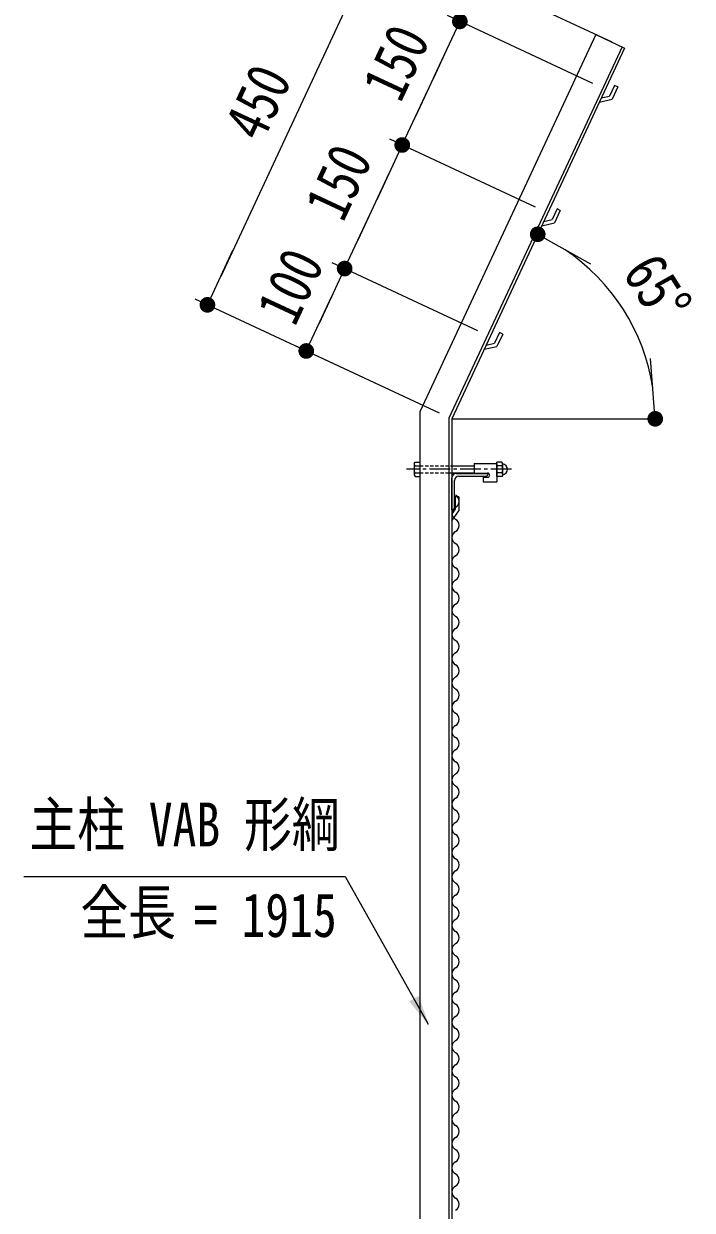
# Model space of a CAD drawing. Units: millimetres, scale not verified. Extents: x -4455 to 4455, y -3150 to 3150.
# Drawn here: x 21 to 757, y 531 to 1837 of the extents above; entities that cross this region are included whole.
import ezdxf
from ezdxf.enums import TextEntityAlignment as Align

# ---------------------------------------------------------------- set-up
doc = ezdxf.new("R2010")
doc.units = ezdxf.units.MM
doc.header["$LTSCALE"] = 30
doc.linetypes.add('USER2', pattern=[1.125, 0.75, -0.125, 0.125, -0.125])
doc.linetypes.add('USER4', pattern=[0.1875, 0.125, -0.0625])
for name, color, linetype, lineweight in [('0-0_D-STR-TXT', 3, 'Continuous', 13), ('0-1_D-STR2', 2, 'Continuous', 13), ('0-2_D-STR-DIM', 4, 'Continuous', 13), ('0-3_D-BMK', 2, 'USER2', 13), ('0-4_D-STR1', 1, 'Continuous', 18), ('0-5_D-STR3', 3, 'Continuous', 13), ('0-C_1部材', 3, 'Continuous', 18), ('0-E_SUNPOU', 1, 'Continuous', 18)]:
    doc.layers.add(name, color=color, linetype=linetype, lineweight=lineweight)
doc.styles.add('ＭＳ ゴシック', font='')
doc.styles.get('ＭＳ ゴシック').set_extended_font_data('MS Gothic')

# ---------------------------------------------------------------- blocks, each defined once
blk = doc.blocks.new('M1')
at = {"layer": '0-E_SUNPOU'}
blk.add_line((-7.5, 0), (-57.86, 0), dxfattribs=at)
for points in [[(0, 0), (-7.5, 0), (-7.44, 0.94)], [(0, 0), (-7.44, -0.94), (-7.5, 0)], [(0, 0), (-7.44, 0.94), (-7.26, 1.87)], [(0, 0), (-7.26, -1.87), (-7.44, -0.94)], [(0, 0), (-7.26, 1.87), (-6.97, 2.76)], [(0, 0), (-6.97, -2.76), (-7.26, -1.87)], [(0, 0), (-6.97, 2.76), (-6.57, 3.61)], [(0, 0), (-6.57, -3.61), (-6.97, -2.76)], [(0, 0), (-6.57, 3.61), (-6.07, 4.41)], [(0, 0), (-6.07, -4.41), (-6.57, -3.61)], [(0, 0), (-6.07, 4.41), (-5.47, 5.13)], [(0, 0), (-5.47, -5.13), (-6.07, -4.41)], [(0, 0), (-5.47, 5.13), (-4.78, 5.78)], [(0, 0), (-4.78, -5.78), (-5.47, -5.13)], [(0, 0), (-4.78, 5.78), (-4.02, 6.33)], [(0, 0), (-4.02, -6.33), (-4.78, -5.78)], [(0, 0), (-4.02, 6.33), (-3.19, 6.79)], [(0, 0), (-3.19, -6.79), (-4.02, -6.33)], [(0, 0), (-3.19, 6.79), (-2.32, 7.13)], [(0, 0), (-2.32, -7.13), (-3.19, -6.79)], [(0, 0), (-2.32, 7.13), (-1.41, 7.37)], [(0, 0), (-1.41, -7.37), (-2.32, -7.13)], [(0, 0), (-1.41, 7.37), (-0.47, 7.49)], [(0, 0), (-0.47, -7.49), (-1.41, -7.37)], [(0, 0), (-0.47, 7.49), (0.47, 7.49)], [(0, 0), (0.47, -7.49), (-0.47, -7.49)], [(0, 0), (0.47, 7.49), (1.41, 7.37)], [(0, 0), (1.41, 7.37), (2.32, 7.13)], [(0, 0), (2.32, 7.13), (3.19, 6.79)], [(0, 0), (3.19, 6.79), (4.02, 6.33)], [(0, 0), (4.02, 6.33), (4.78, 5.78)], [(0, 0), (4.78, 5.78), (5.47, 5.13)], [(0, 0), (5.47, 5.13), (6.07, 4.41)], [(0, 0), (6.07, 4.41), (6.57, 3.61)], [(0, 0), (6.57, 3.61), (6.97, 2.76)], [(0, 0), (6.97, 2.76), (7.26, 1.87)], [(0, 0), (7.26, 1.87), (7.44, 0.94)], [(0, 0), (7.44, 0.94), (7.5, 0)], [(0, 0), (1.41, -7.37), (0.47, -7.49)], [(0, 0), (2.32, -7.13), (1.41, -7.37)], [(0, 0), (3.19, -6.79), (2.32, -7.13)], [(0, 0), (4.02, -6.33), (3.19, -6.79)], [(0, 0), (4.78, -5.78), (4.02, -6.33)], [(0, 0), (5.47, -5.13), (4.78, -5.78)], [(0, 0), (6.07, -4.41), (5.47, -5.13)], [(0, 0), (6.57, -3.61), (6.07, -4.41)], [(0, 0), (6.97, -2.76), (6.57, -3.61)], [(0, 0), (7.26, -1.87), (6.97, -2.76)], [(0, 0), (7.44, -0.94), (7.26, -1.87)], [(0, 0), (7.5, 0), (7.44, -0.94)]]:
    blk.add_solid(points, dxfattribs=at)

msp = doc.modelspace()

# ---------------------------------------------------------------- linework, layer by layer
at = {"layer": '0-0_D-STR-TXT'}
msp.add_lwpolyline([(21.3, 898.43), (375.14, 898.43), (466.6, 736.08)], dxfattribs=at)
msp.add_solid([(467.73, 734.07), (445.58, 761.19), (456.02, 767.07)], dxfattribs=at)
at = {"layer": '0-1_D-STR2'}
for centre, start, end in [((493.02, 1311.38), 298.07249, 61.92751), ((500.13, 1298.05), 118.07249, 241.92751), ((493.02, 1284.71), 298.07249, 61.92751), ((500.13, 1271.38), 118.07249, 241.92751), ((493.02, 1258.05), 298.07249, 61.92751), ((500.13, 1244.71), 118.07249, 241.92751), ((493.02, 1231.38), 298.07249, 61.92751), ((500.13, 1218.05), 118.07249, 241.92751), ((493.02, 1204.71), 298.07249, 61.92751), ((500.13, 1191.38), 118.07249, 241.92751), ((493.02, 1178.05), 298.07249, 61.92751), ((500.13, 1164.71), 118.07249, 241.92751), ((493.02, 1151.38), 298.07249, 61.92751), ((500.13, 1138.05), 118.07249, 241.92751), ((493.02, 1124.71), 298.07249, 61.92751), ((500.13, 1111.38), 118.07249, 241.92751), ((493.02, 1098.05), 298.07249, 61.92751), ((500.13, 1084.71), 118.07249, 241.92751), ((493.02, 1071.38), 298.07249, 61.92751), ((500.13, 1058.05), 118.07249, 241.92751), ((493.02, 1044.71), 298.07249, 61.92751), ((500.13, 1031.38), 118.07249, 241.92751), ((493.02, 1018.05), 298.07249, 61.92751), ((500.13, 1004.71), 118.07249, 241.92751), ((493.02, 991.38), 298.07249, 61.92751), ((500.13, 978.05), 118.07249, 241.92751), ((493.02, 964.71), 298.07249, 61.92751), ((500.13, 951.38), 118.07249, 241.92751), ((493.02, 938.05), 298.07249, 61.92751), ((500.13, 924.71), 118.07249, 241.92751), ((493.02, 911.38), 298.07249, 61.92751), ((500.13, 898.05), 118.07249, 241.92751), ((493.02, 884.71), 298.07249, 61.92751), ((500.13, 871.38), 118.07249, 241.92751), ((493.02, 858.05), 298.07249, 61.92751), ((500.13, 844.71), 118.07249, 241.92751), ((493.02, 831.38), 298.07249, 61.92751), ((500.13, 818.05), 118.07249, 241.92751), ((493.02, 804.71), 298.07249, 61.92751), ((500.13, 791.38), 118.07249, 241.92751), ((493.02, 778.05), 298.07249, 61.92751), ((500.13, 764.71), 118.07249, 241.92751), ((493.02, 751.38), 298.07249, 61.92751), ((500.13, 738.05), 118.07249, 241.92751), ((493.02, 724.71), 298.07249, 61.92751), ((500.13, 711.38), 118.07249, 241.92751), ((493.02, 698.05), 298.07249, 61.92751), ((500.13, 684.71), 118.07249, 241.92751), ((493.02, 671.38), 298.07249, 61.92751), ((500.13, 658.05), 118.07249, 241.92751), ((493.02, 644.71), 298.07249, 61.92751), ((500.13, 631.38), 118.07249, 241.92751), ((493.02, 618.05), 298.07249, 61.92751), ((500.13, 604.71), 118.07249, 241.92751), ((493.02, 591.38), 298.07249, 61.92751), ((500.13, 578.05), 118.07249, 241.92751), ((493.02, 564.71), 298.07249, 61.92751), ((500.13, 551.38), 118.07249, 241.92751), ((493.02, 538.05), 298.07249, 61.92751)]:
    msp.add_arc(centre, 7.56, start, end, dxfattribs=at)
at = {"layer": '0-2_D-STR-DIM', "color": 1, "lineweight": 18}
for p, q in [((668.95, 1816.19), (400.1, 1941.56)), ((399.11, 1903.95), (238.09, 1558.65)), ((668.95, 1816.19), (508.85, 1890.84)), ((647.82, 1770.87), (487.72, 1845.53)), ((647.82, 1770.87), (487.72, 1845.53)), ((486.74, 1807.92), (452.5, 1734.51)), ((486.74, 1807.92), (472.16, 1776.65)), ((584.43, 1634.92), (424.33, 1709.58)), ((584.43, 1634.92), (424.33, 1709.58)), ((423.34, 1671.97), (389.11, 1598.56)), ((521.04, 1498.98), (360.94, 1573.63)), ((521.04, 1498.98), (360.94, 1573.63)), ((478.78, 1408.35), (209.92, 1533.72)), ((359.95, 1536.03), (346.85, 1507.93)), ((478.78, 1408.35), (318.67, 1483))]:
    msp.add_line(p, q, dxfattribs=at)
at = {"layer": '0-2_D-STR-DIM', "color": 1}
msp.add_line((492.37, 1402.01), (716.6, 1402.01), dxfattribs=at)
at = {"layer": '0-2_D-STR-DIM', "color": 1, "lineweight": 18}
msp.add_arc((492.37, 1402.01), 224, 8.83339, 56.16672, dxfattribs=at)
at = {"layer": '0-3_D-BMK'}
msp.add_line((558.06, 1346.46), (442.61, 1346.46), dxfattribs=at)
at = {"layer": '0-4_D-STR1'}
for p, q in [((650.83, 1824.64), (457.37, 1409.77)), ((679.83, 1811.12), (489.37, 1402.67)), ((682.55, 1809.85), (492.37, 1402.01)), ((675.3, 1767.18), (668.98, 1753.62)), ((654.84, 1750.44), (668.98, 1753.62)), ((656.98, 1755.02), (666.18, 1757.09)), ((608.28, 1632.92), (602.79, 1621.14)), ((611.91, 1631.23), (608.28, 1632.92)), ((593.59, 1619.07), (602.79, 1621.14)), ((611.91, 1631.23), (605.58, 1617.67)), ((591.45, 1614.49), (605.58, 1617.67)), ((548.52, 1495.29), (542.19, 1481.73)), ((528.06, 1478.54), (542.19, 1481.73)), ((530.2, 1483.12), (539.4, 1485.2)), ((457.37, 1409.77), (457.37, -412.99)), ((489.37, 1402.67), (489.37, -412.99)), ((492.37, 1402.01), (492.37, -412.99)), ((492.37, 1302.01), (492.37, 1337.01)), ((495.37, 1304.01), (495.37, 1334.01)), ((499.87, 1342.01), (524.87, 1342.01)), ((500.37, 1339.01), (530.37, 1339.01)), ((532.37, 1342.01), (532.37, 1341.01)), ((496.1, 1316.06), (496.1, 1302.22)), ((500.1, 1316.06), (496.1, 1316.06)), ((500.1, 1316.06), (500.1, 1300.97)), ((492.37, 1296.81), (496.1, 1302.22)), ((492.37, 1302.01), (493.37, 1302.01)), ((492.37, 1289.77), (500.1, 1300.97))]:
    msp.add_line(p, q, dxfattribs=at)
for points in [[(675.3, 1767.18), (671.68, 1768.87), (666.18, 1757.09)], [(548.52, 1495.29), (544.89, 1496.98), (539.4, 1485.2)]]:
    msp.add_lwpolyline(points, dxfattribs=at)
for centre, radius, start, end in [((497.37, 1337.01), 5, 90, 180), ((500.37, 1334.01), 5, 90, 180), ((530.37, 1341.01), 2, 270, 0), ((493.37, 1304.01), 2, 270, 0)]:
    msp.add_arc(centre, radius, start, end, dxfattribs=at)
at = {"layer": '0-5_D-STR3'}
for p, q in [((450.97, 1352.38), (452.08, 1354.3)), ((450.97, 1352.38), (450.97, 1340.54)), ((451.66, 1350.46), (457.37, 1350.46)), ((452.08, 1354.3), (457.37, 1354.3)), ((457.37, 1354.3), (457.37, 1338.62)), ((492.37, 1350.46), (517.23, 1350.46)), ((517.18, 1352.78), (542.18, 1352.78)), ((517.18, 1352.78), (517.18, 1342.28)), ((542.18, 1338.62), (542.18, 1354.3)), ((542.18, 1352.78), (542.18, 1332.78)), ((547.89, 1350.46), (542.18, 1350.46)), ((548.58, 1340.54), (548.58, 1352.38)), ((451.66, 1342.46), (457.37, 1342.46)), ((487.47, 1342.46), (517.18, 1342.46)), ((517.18, 1342.28), (531.93, 1342.28)), ((527.18, 1337.78), (531.93, 1337.78)), ((527.18, 1337.78), (527.18, 1332.78)), ((527.18, 1332.78), (542.18, 1332.78)), ((547.89, 1342.46), (542.18, 1342.46)), ((547.47, 1338.62), (542.18, 1338.62)), ((548.58, 1340.54), (547.47, 1338.62))]:
    msp.add_line(p, q, dxfattribs=at)
at = {"layer": '0-5_D-STR3', "color": 1, "linetype": 'USER4'}
for p, q in [((457.37, 1350.46), (492.37, 1350.46)), ((457.37, 1342.46), (492.37, 1342.46))]:
    msp.add_line(p, q, dxfattribs=at)
at = {"layer": '0-5_D-STR3'}
for points in [[(548.58, 1352.38), (547.47, 1354.3), (542.18, 1354.3)], [(450.97, 1340.54), (452.08, 1338.62), (457.37, 1338.62)]]:
    msp.add_lwpolyline(points, dxfattribs=at)
for centre, radius, start, end in [((454, 1352.38), 3.03, 180, 219.3382), ((462.97, 1346.46), 12, 160.52878, 199.47122), ((545.55, 1352.38), 3.03, 320.6618, 0), ((536.58, 1346.46), 12, 340.52878, 19.47122), ((547.79, 1346.46), 5.97, 277.58062, 82.41938), ((454, 1340.54), 3.03, 140.6618, 180), ((531.93, 1340.03), 2.25, 270, 90), ((545.55, 1340.54), 3.03, 0, 39.3382)]:
    msp.add_arc(centre, radius, start, end, dxfattribs=at)
at = {"layer": '0-C_1部材', "color": 7, "lineweight": 9}
for p, q in [((650.83, 1824.64), (682.55, 1809.85)), ((497.37, 1342.01), (532.37, 1342.01))]:
    msp.add_line(p, q, dxfattribs=at)

# ---------------------------------------------------------------- block references
at = {"layer": '0-2_D-STR-DIM', "xscale": 1.15, "yscale": 1.15}
for p, rotation in [((501.32, 1839.19), 65), ((501.32, 1839.19), 65), ((437.92, 1703.24), 245), ((437.92, 1703.24), 65), ((374.53, 1567.3), 245), ((587.04, 1605.02), 150.58336), ((223.51, 1527.38), 245), ((374.53, 1567.3), 65), ((332.27, 1476.66), 245), ((716.37, 1402.01), 274.41676)]:
    msp.add_blockref('M1', p, dxfattribs=dict(at, rotation=rotation))

# ---------------------------------------------------------------- texts
at = {"layer": '0-0_D-STR-TXT', "style": 'ＭＳ ゴシック', "width": 0.8}
for s, p in [('主柱 VAB 形綱', (27.6, 917.23)), ('全長', (83.84, 820.54)), ('= 1915', (208.57, 817.57))]:
    msp.add_text(s, height=48.17, dxfattribs=at).set_placement(p, align=Align.BOTTOM_LEFT)
at = {"layer": '0-2_D-STR-DIM', "color": 3, "style": 'ＭＳ ゴシック', "width": 0.8}
for s, rotation, p in [('150', 65, (449.13, 1742.36)), ('450', 65, (296.99, 1698.56)), ('150', 65, (385.83, 1610.8)), ('100', 65, (332.78, 1496.25)), ('65°', 302.5, (667.2, 1555.17))]:
    msp.add_text(s, height=48.17, rotation=rotation, dxfattribs=at).set_placement(p, align=Align.BOTTOM_LEFT)

doc.saveas('drawing.dxf')
